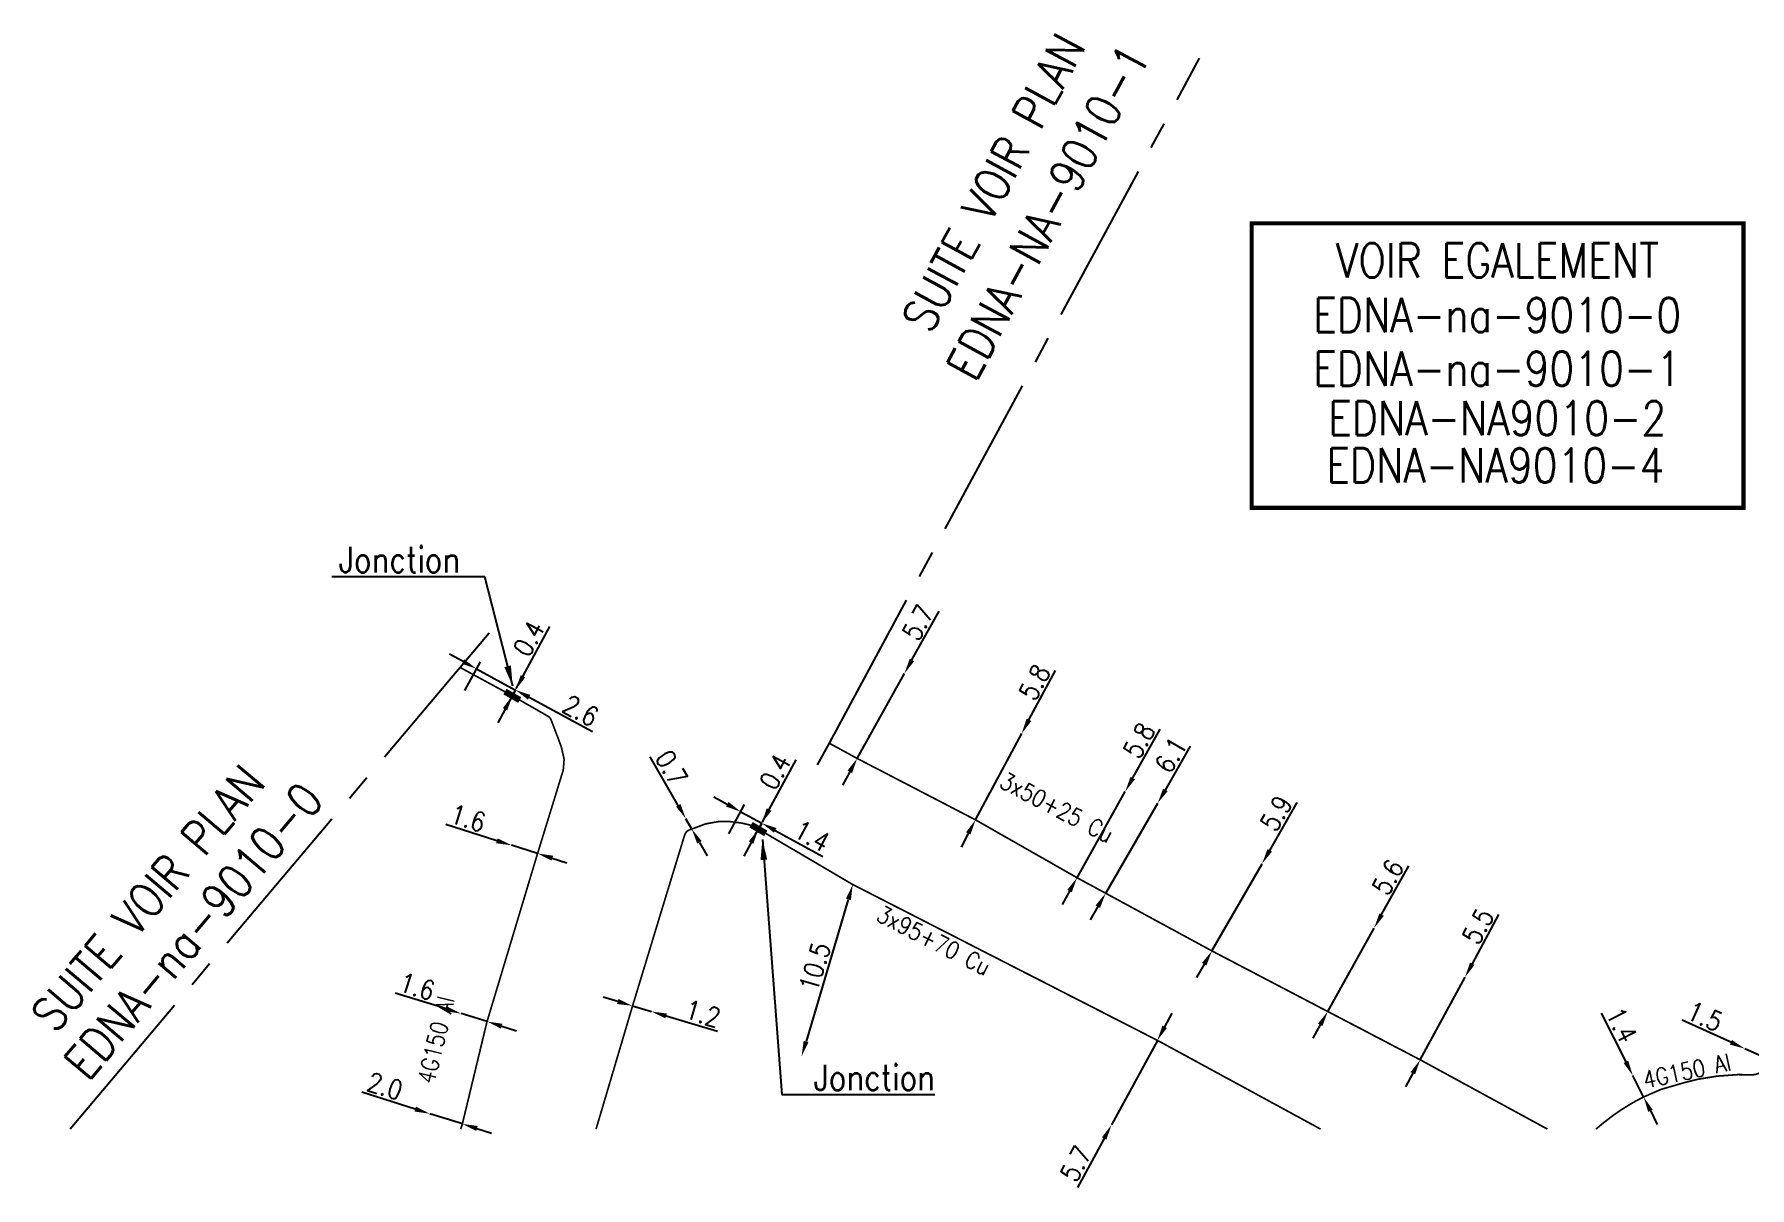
# Model space of a CAD drawing. Header units: millimetres. Extents: x 185001 to 186000, y 126997 to 128000.
# Drawn here: x 185230.2 to 185330.8, y 126996.6 to 127064.2 of the extents above; entities that cross this region are included whole.
import ezdxf
from ezdxf.enums import TextEntityAlignment as Align

# ---------------------------------------------------------------- set-up
doc = ezdxf.new("R2010")
doc.units = ezdxf.units.MM
doc.header["$PDMODE"] = 34
for name, pattern in [('B_ST_Al', [2000, 1000, 1000]), ('B_ST_Cu', [2000, 1000, 1000]), ('CENTER2', [28.575, 19.05, -3.175, 3.175, -3.175])]:
    doc.linetypes.add(name, pattern=pattern)
doc.layers.get('0').update_dxf_attribs({"linetype": 'CONTINUOUS'})
doc.layers.get('Defpoints').update_dxf_attribs({"linetype": 'CONTINUOUS'})
for name, color, linetype in [('B_110', 1, 'CONTINUOUS'), ('B_300', 7, 'CONTINUOUS'), ('B_930', 7, 'CONTINUOUS')]:
    doc.layers.add(name, color=color, linetype=linetype)
doc.styles.get("Standard").update_dxf_attribs({"font": 'romans.shx', "width": 0.85})
doc.dimstyles.get("Standard").update_dxf_attribs({"dimtxt": 1.5, "dimasz": 1.2, "dimexe": 0.625, "dimexo": 0.625, "dimgap": 0.25, "dimtad": 1, "dimdec": 1, "dimzin": 0, "dimdsep": 46, "dimtxsty": 'Standard', "dimcen": -0.5, "dimadec": 0, "dimazin": 0, "dimtfac": 1, "dimtdec": 1, "dimtmove": 0, "dimatfit": 3, "dimfxl": 0, "dimtolj": 1, "dimtzin": 0, "dimarcsym": 0})

# ---------------------------------------------------------------- blocks, each defined once
blk = doc.blocks.new('*D585')
at = {"layer": 'B_110', "color": 0, "linetype": 'Continuous', "lineweight": -2, "transparency": 16777216}
for p, q in [((185323.56, 127003.94), (185322.13, 127006.79)), ((185324.59, 127001.88), (185323.96, 127003.13)), ((185324.99, 127001.08), (185325.39, 127000.27))]:
    blk.add_line(p, q, dxfattribs=at)
at = {"layer": 'B_110', "color": 0, "linetype": 'Continuous', "transparency": 16777216}
for points in [[(185323.69, 127004), (185323.42, 127003.87), (185323.96, 127003.13)], [(185325.12, 127001.14), (185324.86, 127001.01), (185324.59, 127001.88)]]:
    blk.add_solid(points, dxfattribs=at)
at = {"layer": 'Defpoints', "color": 0, "linetype": 'Continuous', "transparency": 16777216}
for p in [(185323.96, 127003.13), (185323.96, 127003.13), (185324.59, 127001.88)]:
    blk.add_point(p, dxfattribs=at)
at = {"layer": 'B_110', "color": 0, "linetype": 'Continuous', "transparency": 16777216, "insert": (185323.31, 127006.1), "char_height": 1.125, "attachment_point": 5, "rotation": 296.6221}
blk.add_mtext('\\A1;1.4', dxfattribs=at)
blk = doc.blocks.new('*D586')
at = {"layer": 'B_110', "color": 0, "linetype": 'Continuous', "lineweight": -2, "transparency": 16777216}
for p, q in [((185329.71, 127005.09), (185326.85, 127006.38)), ((185331.9, 127004.1), (185330.53, 127004.71)), ((185332.72, 127003.72), (185333.54, 127003.35))]:
    blk.add_line(p, q, dxfattribs=at)
at = {"layer": 'B_110', "color": 0, "linetype": 'Continuous', "transparency": 16777216}
for points in [[(185329.77, 127005.22), (185329.65, 127004.95), (185330.53, 127004.71)], [(185332.78, 127003.86), (185332.65, 127003.59), (185331.9, 127004.1)]]:
    blk.add_solid(points, dxfattribs=at)
at = {"layer": 'Defpoints', "color": 0, "linetype": 'Continuous', "transparency": 16777216}
for p in [(185330.53, 127004.71), (185330.53, 127004.71), (185331.9, 127004.1)]:
    blk.add_point(p, dxfattribs=at)
at = {"layer": 'B_110', "color": 0, "linetype": 'Continuous', "transparency": 16777216, "insert": (185328.18, 127006.6), "char_height": 1.125, "attachment_point": 5, "rotation": 335.6266}
blk.add_mtext('\\A1;1.5', dxfattribs=at)
blk = doc.blocks.new('*D604')
at = {"layer": 'B_110', "color": 0, "linetype": 'Continuous', "lineweight": -2, "transparency": 16777216}
for p, q in [((185264.45, 127007.47), (185263.58, 127007.73)), ((185265.31, 127007.22), (185266.41, 127006.89)), ((185267.27, 127006.63), (185270.29, 127005.73))]:
    blk.add_line(p, q, dxfattribs=at)
at = {"layer": 'B_110', "color": 0, "linetype": 'Continuous', "transparency": 16777216}
for points in [[(185264.49, 127007.62), (185264.4, 127007.33), (185265.31, 127007.22)], [(185267.32, 127006.77), (185267.23, 127006.49), (185266.41, 127006.89)]]:
    blk.add_solid(points, dxfattribs=at)
at = {"layer": 'Defpoints', "color": 0, "linetype": 'Continuous', "transparency": 16777216}
for p in [(185265.31, 127007.22), (185266.41, 127006.89), (185266.41, 127006.89)]:
    blk.add_point(p, dxfattribs=at)
at = {"layer": 'B_110', "color": 0, "linetype": 'Continuous', "transparency": 16777216, "insert": (185269.43, 127006.77), "char_height": 1.125, "attachment_point": 5, "rotation": 343.415}
blk.add_mtext('\\A1;1.2', dxfattribs=at)
blk = doc.blocks.new('*D605')
at = {"layer": 'B_110', "color": 0, "linetype": 'Continuous', "lineweight": -2, "transparency": 16777216}
for p, q in [((185252.56, 127001.17), (185249.43, 127002.16)), ((185255.33, 127000.3), (185253.42, 127000.9)), ((185256.18, 127000.03), (185257.04, 126999.76))]:
    blk.add_line(p, q, dxfattribs=at)
at = {"layer": 'B_110', "color": 0, "linetype": 'Continuous', "transparency": 16777216}
for points in [[(185252.61, 127001.32), (185252.52, 127001.03), (185253.42, 127000.9)], [(185256.23, 127000.18), (185256.14, 126999.89), (185255.33, 127000.3)]]:
    blk.add_solid(points, dxfattribs=at)
at = {"layer": 'Defpoints', "color": 0, "linetype": 'Continuous', "transparency": 16777216}
for p in [(185253.42, 127000.9), (185253.42, 127000.9), (185255.33, 127000.3)]:
    blk.add_point(p, dxfattribs=at)
at = {"layer": 'B_110', "color": 0, "linetype": 'Continuous', "transparency": 16777216, "insert": (185250.79, 127002.52), "char_height": 1.125, "attachment_point": 5, "rotation": 342.5361}
blk.add_mtext('\\A1;2.0', dxfattribs=at)
blk = doc.blocks.new('*D606')
at = {"layer": 'B_110', "color": 0, "linetype": 'Continuous', "lineweight": -2, "transparency": 16777216}
for p, q in [((185254.39, 127007.04), (185251.39, 127007.97)), ((185256.78, 127006.3), (185255.25, 127006.77)), ((185257.64, 127006.03), (185258.5, 127005.76))]:
    blk.add_line(p, q, dxfattribs=at)
at = {"layer": 'B_110', "color": 0, "linetype": 'Continuous', "transparency": 16777216}
for points in [[(185254.43, 127007.18), (185254.35, 127006.9), (185255.25, 127006.77)], [(185257.68, 127006.17), (185257.59, 127005.89), (185256.78, 127006.3)]]:
    blk.add_solid(points, dxfattribs=at)
at = {"layer": 'Defpoints', "color": 0, "linetype": 'Continuous', "transparency": 16777216}
for p in [(185255.25, 127006.77), (185255.25, 127006.77), (185256.78, 127006.3)]:
    blk.add_point(p, dxfattribs=at)
at = {"layer": 'B_110', "color": 0, "linetype": 'Continuous', "transparency": 16777216, "insert": (185252.68, 127008.35), "char_height": 1.125, "attachment_point": 5, "rotation": 342.7664}
blk.add_mtext('\\A1;1.6', dxfattribs=at)
blk = doc.blocks.new('*D607')
at = {"layer": 'B_110', "color": 0, "linetype": 'Continuous', "lineweight": -2, "transparency": 16777216}
for p, q in [((185257.36, 127016.9), (185254.36, 127017.84)), ((185259.74, 127016.15), (185258.22, 127016.63)), ((185260.6, 127015.88), (185261.46, 127015.61))]:
    blk.add_line(p, q, dxfattribs=at)
at = {"layer": 'B_110', "color": 0, "linetype": 'Continuous', "transparency": 16777216}
for points in [[(185257.4, 127017.04), (185257.31, 127016.75), (185258.22, 127016.63)], [(185260.65, 127016.02), (185260.56, 127015.73), (185259.74, 127016.15)]]:
    blk.add_solid(points, dxfattribs=at)
at = {"layer": 'Defpoints', "color": 0, "linetype": 'Continuous', "transparency": 16777216}
for p in [(185258.22, 127016.63), (185258.22, 127016.63), (185259.74, 127016.15)]:
    blk.add_point(p, dxfattribs=at)
at = {"layer": 'B_110', "color": 0, "linetype": 'Continuous', "transparency": 16777216, "insert": (185255.66, 127018.22), "char_height": 1.125, "attachment_point": 5, "rotation": 342.528}
blk.add_mtext('\\A1;1.6', dxfattribs=at)
blk = doc.blocks.new('*D608')
at = {"layer": 'B_110', "color": 0, "linetype": 'Continuous', "lineweight": -2, "transparency": 16777216}
for p, q in [((185255.37, 127027.4), (185254.58, 127027.83)), ((185255.48, 127025.71), (185256.39, 127027.39)), ((185256.16, 127026.97), (185258.45, 127025.73)), ((185258.48, 127025.8), (185258.67, 127026.15)), ((185259.24, 127025.31), (185262.96, 127023.29))]:
    blk.add_line(p, q, dxfattribs=at)
at = {"layer": 'B_110', "color": 0, "linetype": 'Continuous', "transparency": 16777216}
for points in [[(185255.44, 127027.53), (185255.3, 127027.27), (185256.16, 127026.97)], [(185259.31, 127025.44), (185259.17, 127025.17), (185258.45, 127025.73)]]:
    blk.add_solid(points, dxfattribs=at)
at = {"layer": 'Defpoints', "color": 0, "linetype": 'Continuous', "transparency": 16777216}
for p in [(185256.16, 127026.97), (185255.26, 127025.3), (185258.26, 127025.39)]:
    blk.add_point(p, dxfattribs=at)
at = {"layer": 'B_110', "color": 0, "linetype": 'Continuous', "transparency": 16777216, "insert": (185262.27, 127024.52), "char_height": 1.125, "attachment_point": 5, "rotation": 331.5532}
blk.add_mtext('\\A1;2.6', dxfattribs=at)
blk = doc.blocks.new('*D609')
at = {"layer": 'B_110', "color": 0, "linetype": 'Continuous', "lineweight": -2, "transparency": 16777216}
for p, q in [((185258.88, 127026.53), (185260.46, 127029.46)), ((185258.26, 127025.39), (185258.45, 127025.74)), ((185257.83, 127024.6), (185257.4, 127023.81))]:
    blk.add_line(p, q, dxfattribs=at)
at = {"layer": 'B_110', "color": 0, "linetype": 'Continuous', "transparency": 16777216}
for points in [[(185258.75, 127026.6), (185259.01, 127026.46), (185258.45, 127025.74)], [(185257.7, 127024.67), (185257.96, 127024.53), (185258.26, 127025.39)]]:
    blk.add_solid(points, dxfattribs=at)
at = {"layer": 'Defpoints', "color": 0, "linetype": 'Continuous', "transparency": 16777216}
for p in [(185258.26, 127025.39), (185258.45, 127025.74), (185258.45, 127025.74)]:
    blk.add_point(p, dxfattribs=at)
at = {"layer": 'B_110', "color": 0, "linetype": 'Continuous', "transparency": 16777216, "insert": (185259.23, 127028.75), "char_height": 1.125, "attachment_point": 5, "rotation": 61.5532}
blk.add_mtext('\\A1;0.4', dxfattribs=at)
blk = doc.blocks.new('*D610')
at = {"layer": 'B_110', "color": 0, "linetype": 'Continuous', "lineweight": -2, "transparency": 16777216}
for p, q in [((185267.99, 127018.97), (185266.35, 127021.81)), ((185268.78, 127017.58), (185268.43, 127018.19)), ((185269.23, 127016.8), (185269.68, 127016.02))]:
    blk.add_line(p, q, dxfattribs=at)
at = {"layer": 'B_110', "color": 0, "linetype": 'Continuous', "transparency": 16777216}
for points in [[(185268.12, 127019.05), (185267.86, 127018.9), (185268.43, 127018.19)], [(185269.36, 127016.88), (185269.1, 127016.73), (185268.78, 127017.58)]]:
    blk.add_solid(points, dxfattribs=at)
at = {"layer": 'Defpoints', "color": 0, "linetype": 'Continuous', "transparency": 16777216}
for p in [(185268.43, 127018.19), (185268.43, 127018.19), (185268.78, 127017.58)]:
    blk.add_point(p, dxfattribs=at)
at = {"layer": 'B_110', "color": 0, "linetype": 'Continuous', "transparency": 16777216, "insert": (185267.59, 127021.16), "char_height": 1.125, "attachment_point": 5, "rotation": 299.9013}
blk.add_mtext('\\A1;0.7', dxfattribs=at)
blk = doc.blocks.new('*D611')
at = {"layer": 'B_110', "color": 0, "linetype": 'Continuous', "lineweight": -2, "transparency": 16777216}
for p, q in [((185270.86, 127019.03), (185270.07, 127019.46)), ((185270.95, 127017.3), (185271.88, 127019.02)), ((185271.65, 127018.6), (185272.88, 127017.93)), ((185272.92, 127017.99), (185273.11, 127018.35)), ((185273.67, 127017.5), (185276.47, 127015.98))]:
    blk.add_line(p, q, dxfattribs=at)
at = {"layer": 'B_110', "color": 0, "linetype": 'Continuous', "transparency": 16777216}
for points in [[(185270.94, 127019.17), (185270.79, 127018.9), (185271.65, 127018.6)], [(185273.75, 127017.64), (185273.6, 127017.37), (185272.88, 127017.93)]]:
    blk.add_solid(points, dxfattribs=at)
at = {"layer": 'Defpoints', "color": 0, "linetype": 'Continuous', "transparency": 16777216}
for p in [(185271.65, 127018.6), (185272.69, 127017.58), (185270.72, 127016.89)]:
    blk.add_point(p, dxfattribs=at)
at = {"layer": 'B_110', "color": 0, "linetype": 'Continuous', "transparency": 16777216, "insert": (185275.83, 127017.18), "char_height": 1.125, "attachment_point": 5, "rotation": 331.426}
blk.add_mtext('\\A1;1.4', dxfattribs=at)
blk = doc.blocks.new('*D644')
at = {"layer": 'B_110', "color": 0, "linetype": 'Continuous', "lineweight": -2, "transparency": 16777216}
blk.add_line((185277.96, 127013.46), (185275.48, 127005.13), dxfattribs=at)
at = {"layer": 'B_110', "color": 0, "linetype": 'Continuous', "transparency": 16777216}
for points in [[(185277.82, 127013.51), (185278.11, 127013.42), (185278.22, 127014.33)], [(185275.34, 127005.17), (185275.62, 127005.08), (185275.22, 127004.26)]]:
    blk.add_solid(points, dxfattribs=at)
at = {"layer": 'Defpoints', "color": 0, "linetype": 'Continuous', "transparency": 16777216}
for p in [(185278.22, 127014.33), (185275.22, 127004.26), (185275.22, 127004.26)]:
    blk.add_point(p, dxfattribs=at)
at = {"layer": 'B_110', "color": 0, "linetype": 'Continuous', "transparency": 16777216, "insert": (185276, 127009.51), "char_height": 1.125, "attachment_point": 5, "rotation": 73.415}
blk.add_mtext('\\A1;10.5', dxfattribs=at)
blk = doc.blocks.new('*D645')
at = {"layer": 'B_110', "color": 0, "linetype": 'Continuous', "lineweight": -2, "transparency": 16777216}
for p, q in [((185296.51, 127005.99), (185296.94, 127006.79)), ((185296.08, 127005.2), (185293.39, 127000.24)), ((185292.96, 126999.45), (185291.4, 126996.57))]:
    blk.add_line(p, q, dxfattribs=at)
at = {"layer": 'B_110', "color": 0, "linetype": 'Continuous', "transparency": 16777216}
for points in [[(185296.38, 127006.07), (185296.64, 127005.92), (185296.08, 127005.2)], [(185292.83, 126999.52), (185293.09, 126999.38), (185293.39, 127000.24)]]:
    blk.add_solid(points, dxfattribs=at)
at = {"layer": 'Defpoints', "color": 0, "linetype": 'Continuous', "transparency": 16777216}
for p in [(185296.08, 127005.2), (185293.39, 127000.24), (185293.39, 127000.24)]:
    blk.add_point(p, dxfattribs=at)
at = {"layer": 'B_110', "color": 0, "linetype": 'Continuous', "transparency": 16777216, "insert": (185291.3, 126997.97), "char_height": 1.125, "attachment_point": 5, "rotation": 61.5128}
blk.add_mtext('\\A1;5.7', dxfattribs=at)
blk = doc.blocks.new('*D646')
at = {"layer": 'B_110', "color": 0, "linetype": 'Continuous', "lineweight": -2, "transparency": 16777216}
for p, q in [((185273.31, 127018.72), (185274.9, 127021.64)), ((185272.69, 127017.58), (185272.88, 127017.93)), ((185272.26, 127016.79), (185271.83, 127016))]:
    blk.add_line(p, q, dxfattribs=at)
at = {"layer": 'B_110', "color": 0, "linetype": 'Continuous', "transparency": 16777216}
for points in [[(185273.18, 127018.8), (185273.45, 127018.65), (185272.88, 127017.93)], [(185272.13, 127016.86), (185272.39, 127016.72), (185272.69, 127017.58)]]:
    blk.add_solid(points, dxfattribs=at)
at = {"layer": 'Defpoints', "color": 0, "linetype": 'Continuous', "transparency": 16777216}
for p in [(185272.69, 127017.58), (185272.88, 127017.93), (185272.88, 127017.93)]:
    blk.add_point(p, dxfattribs=at)
at = {"layer": 'B_110', "color": 0, "linetype": 'Continuous', "transparency": 16777216, "insert": (185273.67, 127020.94), "char_height": 1.125, "attachment_point": 5, "rotation": 61.426}
blk.add_mtext('\\A1;0.4', dxfattribs=at)
blk = doc.blocks.new('B_300_04')
at = {"color": 0, "linetype": 'Continuous'}
blk.add_line((0, 0.375), (0, -0.375), dxfattribs=at)
blk.add_solid([(-0.5, 0.1875), (-0.5, -0.1875), (0.5, 0.1875), (0.5, -0.1875)], dxfattribs=at)
at = {"color": 0, "linetype": 'Continuous', "width": 0.75, "flags": 3}
for tag, p in [('DEF_LEG', (0, -4.25)), ('DEF_COUP', (0, -6.75)), ('DEF_TYPE', (0, -9.25))]:
    blk.add_attdef(tag, text='', height=1.2, dxfattribs=at).set_placement(p, align=Align.MIDDLE)
blk = doc.blocks.new('*D647')
at = {"layer": 'B_110', "color": 0, "linetype": 'Continuous', "lineweight": -2, "transparency": 16777216}
for p, q in [((185314.55, 127009.69), (185316.11, 127012.57)), ((185311.49, 127004.06), (185314.12, 127008.9)), ((185311.06, 127003.27), (185310.63, 127002.48))]:
    blk.add_line(p, q, dxfattribs=at)
at = {"layer": 'B_110', "color": 0, "linetype": 'Continuous', "transparency": 16777216}
for points in [[(185314.41, 127009.76), (185314.68, 127009.62), (185314.12, 127008.9)], [(185310.93, 127003.34), (185311.19, 127003.2), (185311.49, 127004.06)]]:
    blk.add_solid(points, dxfattribs=at)
at = {"layer": 'Defpoints', "color": 0, "linetype": 'Continuous', "transparency": 16777216}
for p in [(185314.12, 127008.9), (185314.12, 127008.9), (185311.49, 127004.06)]:
    blk.add_point(p, dxfattribs=at)
at = {"layer": 'B_110', "color": 0, "linetype": 'Continuous', "transparency": 16777216, "insert": (185314.88, 127011.88), "char_height": 1.125, "attachment_point": 5, "rotation": 61.4811}
blk.add_mtext('\\A1;5.5', dxfattribs=at)
blk = doc.blocks.new('*D648')
at = {"layer": 'B_110', "color": 0, "linetype": 'Continuous', "lineweight": -2, "transparency": 16777216}
for p, q in [((185309.23, 127012.57), (185310.83, 127015.43)), ((185306.07, 127006.89), (185308.79, 127011.78)), ((185305.63, 127006.11), (185305.19, 127005.32))]:
    blk.add_line(p, q, dxfattribs=at)
at = {"layer": 'B_110', "color": 0, "linetype": 'Continuous', "transparency": 16777216}
for points in [[(185309.1, 127012.64), (185309.36, 127012.5), (185308.79, 127011.78)], [(185305.5, 127006.18), (185305.76, 127006.03), (185306.07, 127006.89)]]:
    blk.add_solid(points, dxfattribs=at)
at = {"layer": 'Defpoints', "color": 0, "linetype": 'Continuous', "transparency": 16777216}
for p in [(185308.79, 127011.78), (185308.79, 127011.78), (185306.07, 127006.89)]:
    blk.add_point(p, dxfattribs=at)
at = {"layer": 'B_110', "color": 0, "linetype": 'Continuous', "transparency": 16777216, "insert": (185309.6, 127014.76), "char_height": 1.125, "attachment_point": 5, "rotation": 60.8398}
blk.add_mtext('\\A1;5.6', dxfattribs=at)
blk = doc.blocks.new('*D649')
at = {"layer": 'B_110', "color": 0, "linetype": 'Continuous', "lineweight": -2, "transparency": 16777216}
for p, q in [((185302.67, 127016.33), (185304.28, 127019.13)), ((185299.28, 127010.44), (185302.22, 127015.55)), ((185298.83, 127009.66), (185298.38, 127008.88))]:
    blk.add_line(p, q, dxfattribs=at)
at = {"layer": 'B_110', "color": 0, "linetype": 'Continuous', "transparency": 16777216}
for points in [[(185302.54, 127016.41), (185302.8, 127016.26), (185302.22, 127015.55)], [(185298.7, 127009.74), (185298.96, 127009.59), (185299.28, 127010.44)]]:
    blk.add_solid(points, dxfattribs=at)
at = {"layer": 'Defpoints', "color": 0, "linetype": 'Continuous', "transparency": 16777216}
for p in [(185302.22, 127015.55), (185302.22, 127015.55), (185299.28, 127010.44)]:
    blk.add_point(p, dxfattribs=at)
at = {"layer": 'B_110', "color": 0, "linetype": 'Continuous', "transparency": 16777216, "insert": (185303.05, 127018.5), "char_height": 1.125, "attachment_point": 5, "rotation": 60.0487}
blk.add_mtext('\\A1;5.9', dxfattribs=at)
blk = doc.blocks.new('*D650')
at = {"layer": 'B_110', "color": 0, "linetype": 'Continuous', "lineweight": -2, "transparency": 16777216}
for p, q in [((185296.55, 127019.87), (185298.03, 127022.44)), ((185293.05, 127013.82), (185296.1, 127019.1)), ((185292.59, 127013.04), (185292.14, 127012.26))]:
    blk.add_line(p, q, dxfattribs=at)
at = {"layer": 'B_110', "color": 0, "linetype": 'Continuous', "transparency": 16777216}
for points in [[(185296.42, 127019.95), (185296.68, 127019.8), (185296.1, 127019.1)], [(185292.46, 127013.11), (185292.72, 127012.96), (185293.05, 127013.82)]]:
    blk.add_solid(points, dxfattribs=at)
at = {"layer": 'Defpoints', "color": 0, "linetype": 'Continuous', "transparency": 16777216}
for p in [(185296.1, 127019.1), (185296.1, 127019.1), (185293.05, 127013.82)]:
    blk.add_point(p, dxfattribs=at)
at = {"layer": 'B_110', "color": 0, "linetype": 'Continuous', "transparency": 16777216, "insert": (185296.87, 127021.92), "char_height": 1.125, "attachment_point": 5, "rotation": 59.9426}
blk.add_mtext('\\A1;6.1', dxfattribs=at)
blk = doc.blocks.new('*D651')
at = {"layer": 'B_110', "color": 0, "linetype": 'Continuous', "lineweight": -2, "transparency": 16777216}
for p, q in [((185294.64, 127020.58), (185296.24, 127023.44)), ((185291.37, 127014.73), (185294.2, 127019.79)), ((185290.93, 127013.95), (185290.49, 127013.16))]:
    blk.add_line(p, q, dxfattribs=at)
at = {"layer": 'B_110', "color": 0, "linetype": 'Continuous', "transparency": 16777216}
for points in [[(185294.51, 127020.65), (185294.77, 127020.5), (185294.2, 127019.79)], [(185290.8, 127014.02), (185291.06, 127013.87), (185291.37, 127014.73)]]:
    blk.add_solid(points, dxfattribs=at)
at = {"layer": 'Defpoints', "color": 0, "linetype": 'Continuous', "transparency": 16777216}
for p in [(185294.2, 127019.79), (185294.2, 127019.79), (185291.37, 127014.73)]:
    blk.add_point(p, dxfattribs=at)
at = {"layer": 'B_110', "color": 0, "linetype": 'Continuous', "transparency": 16777216, "insert": (185295.01, 127022.77), "char_height": 1.125, "attachment_point": 5, "rotation": 60.7544}
blk.add_mtext('\\A1;5.8', dxfattribs=at)
blk = doc.blocks.new('*D652')
at = {"layer": 'B_110', "color": 0, "linetype": 'Continuous', "lineweight": -2, "transparency": 16777216}
for p, q in [((185288.55, 127023.98), (185290.1, 127026.88)), ((185285.42, 127018.12), (185288.13, 127023.19)), ((185284.99, 127017.33), (185284.57, 127016.53))]:
    blk.add_line(p, q, dxfattribs=at)
at = {"layer": 'B_110', "color": 0, "linetype": 'Continuous', "transparency": 16777216}
for points in [[(185288.42, 127024.06), (185288.69, 127023.91), (185288.13, 127023.19)], [(185284.86, 127017.4), (185285.12, 127017.26), (185285.42, 127018.12)]]:
    blk.add_solid(points, dxfattribs=at)
at = {"layer": 'Defpoints', "color": 0, "linetype": 'Continuous', "transparency": 16777216}
for p in [(185288.13, 127023.19), (185288.13, 127023.19), (185285.42, 127018.12)]:
    blk.add_point(p, dxfattribs=at)
at = {"layer": 'B_110', "color": 0, "linetype": 'Continuous', "transparency": 16777216, "insert": (185288.88, 127026.18), "char_height": 1.125, "attachment_point": 5, "rotation": 61.8471}
blk.add_mtext('\\A1;5.8', dxfattribs=at)
blk = doc.blocks.new('*D653')
at = {"layer": 'B_110', "color": 0, "linetype": 'Continuous', "lineweight": -2, "transparency": 16777216}
for p, q in [((185281.69, 127027.49), (185283.28, 127030.36)), ((185278.48, 127021.72), (185281.25, 127026.7)), ((185278.05, 127020.94), (185277.61, 127020.15))]:
    blk.add_line(p, q, dxfattribs=at)
at = {"layer": 'B_110', "color": 0, "linetype": 'Continuous', "transparency": 16777216}
for points in [[(185281.56, 127027.56), (185281.82, 127027.42), (185281.25, 127026.7)], [(185277.91, 127021.01), (185278.18, 127020.86), (185278.48, 127021.72)]]:
    blk.add_solid(points, dxfattribs=at)
at = {"layer": 'Defpoints', "color": 0, "linetype": 'Continuous', "transparency": 16777216}
for p in [(185281.25, 127026.7), (185281.25, 127026.7), (185278.48, 127021.72)]:
    blk.add_point(p, dxfattribs=at)
at = {"layer": 'B_110', "color": 0, "linetype": 'Continuous', "transparency": 16777216, "insert": (185282.05, 127029.68), "char_height": 1.125, "attachment_point": 5, "rotation": 60.9236}
blk.add_mtext('\\A1;5.7', dxfattribs=at)

msp = doc.modelspace()

# ---------------------------------------------------------------- linework, layer by layer
at = {"layer": 'B_110', "linetype": 'B_ST_Al', "const_width": 0.1, "flags": 128}
for points in [[(185321.8, 127000), (185322.22, 127000.35), (185322.76, 127000.77), (185323.24, 127001.1), (185323.68, 127001.38), (185324.11, 127001.63), (185324.59, 127001.88), (185325.63, 127002.33), (185327.01, 127002.73), (185327.73, 127002.91), (185328.88, 127003.1), (185330.11, 127003.19), (185330.98, 127003.18), (185331.14, 127003.2), (185331.31, 127003.25), (185331.46, 127003.34), (185331.55, 127003.43), (185331.65, 127003.55), (185331.9, 127004.1), (185336.19, 127013.23), (185339.92, 127021.56), (185343.24, 127028.95), (185345.58, 127034.52), (185347.49, 127039.09), (185347.98, 127040.15, 0.417992), (185347.73, 127040.82), (185347.69, 127040.84)], [(185255.23, 127000), (185255.33, 127000.3), (185256.77, 127006.28, -0.013735), (185256.78, 127006.31), (185259.74, 127016.15), (185261.23, 127020.99, 0.050411), (185261.25, 127021.09), (185261.29, 127021.59, 0.081525), (185261.28, 127021.75), (185261.13, 127022.4, 0.032618), (185261.11, 127022.46), (185260.55, 127023.94, 0.17418), (185260.34, 127024.2), (185258.26, 127025.39), (185258.26, 127025.39)], [(185263.17, 127000), (185265.31, 127007.22), (185267.24, 127013.56), (185268.32, 127017.09), (185268.36, 127017.22, -0.234152), (185268.66, 127017.54), (185268.78, 127017.58), (185269.61, 127017.89), (185270.35, 127018.02), (185270.93, 127018.03), (185271.67, 127017.94), (185272.19, 127017.82, -0.056197), (185272.29, 127017.78), (185272.69, 127017.58), (185272.69, 127017.58)]]:
    msp.add_lwpolyline(points, format="xyb", dxfattribs=at)
at = {"layer": 'B_110', "linetype": 'B_ST_Cu', "const_width": 0.1, "flags": 128}
for points in [[(185258.26, 127025.39), (185255.2, 127027.05)], [(185318.95, 127000), (185311.49, 127004.06), (185306.07, 127006.89), (185299.28, 127010.44), (185293.05, 127013.82), (185291.37, 127014.73), (185285.42, 127018.12), (185278.48, 127021.72), (185276.85, 127022.61)], [(185272.69, 127017.58), (185278.22, 127014.33), (185296.08, 127005.2), (185305.65, 127000)]]:
    msp.add_lwpolyline(points, dxfattribs=at)
at = {"layer": 'B_930', "linetype": 'CENTER2', "ltscale": 0.5}
msp.add_lwpolyline([(185276.16, 127021.34), (185276.85, 127022.61), (185298.56, 127062.76)], dxfattribs=at)
at = {"layer": 'B_930', "const_width": 0.25}
msp.add_lwpolyline([(185301.61, 127053.08), (185330.45, 127053.08), (185330.45, 127036.41), (185301.61, 127036.41)], close=True, dxfattribs=at)
at = {"layer": 'B_930', "linetype": 'CENTER2', "ltscale": 0.5, "flags": 128}
msp.add_lwpolyline([(185256.91, 127029.07), (185255.2, 127027.05), (185232.33, 127000)], dxfattribs=at)

# ---------------------------------------------------------------- block references
at = {"layer": 'B_300'}
for p, rotation in [((185258.26, 127025.39), 330.1495922244721), ((185272.69, 127017.58), 329.4929765871592)]:
    msp.add_blockref('B_300_04', p, dxfattribs=dict(at, rotation=rotation))

# ---------------------------------------------------------------- texts
at = {"layer": 'B_110', "linetype": 'B_ST_Cu', "width": 0.85}
for s, rotation, p in [('3x50+25 Cu', 332.5549, (185286.74, 127020.07)), ('3x95+70 Cu', 332.9478, (185279.52, 127012.25))]:
    msp.add_text(s, height=1, rotation=rotation, dxfattribs=at).set_placement(p)
at = {"layer": 'B_110', "linetype": 'B_ST_Al', "width": 0.85}
for rotation, p in [(76.3889, (185253.66, 127002.58)), (12.1708, (185324.69, 127002.37))]:
    msp.add_text('4G150 Al', height=1, rotation=rotation, dxfattribs=at).set_placement(p)
at = {"layer": 'B_300', "linetype": 'Continuous', "char_height": 1.5, "attachment_point": 6}
for insert in [(185255.2, 127033.37), (185283.04, 127003.02)]:
    msp.add_mtext('Jonction', dxfattribs=dict(at, insert=insert))
at = {"layer": 'B_930', "width": 0.85}
for s, rotation, p in [('SUITE VOIR PLAN', 61.6048, (185287.36, 127055)), ('EDNA-NA-9010-1', 61.6048, (185290.56, 127053.27)), ('SUITE VOIR PLAN', 49.788, (185237.66, 127012.89)), ('EDNA-na-9010-0', 49.788, (185240.33, 127010.98))]:
    msp.add_text(s, height=2, rotation=rotation, dxfattribs=at).set_placement(p, align=Align.CENTER)
for s, p in [('VOIR EGALEMENT', (185316.03, 127049.91)), ('EDNA-na-9010-0', (185316.01, 127046.71)), ('EDNA-na-9010-1', (185316.01, 127043.56)), ('EDNA-NA9010-2', (185316.01, 127040.66)), ('EDNA-NA9010-4', (185315.9, 127037.9))]:
    msp.add_text(s, height=2, dxfattribs=at).set_placement(p, align=Align.CENTER)

# ---------------------------------------------------------------- dimensions: what is measured, and where the dimension line sits
at = {"layer": 'B_110', "linetype": 'Continuous'}
for base, p1, p2, angle, override, picture, middle in [((185281.25, 127026.7), (185278.48, 127021.72), (185281.25, 127026.7), 240.9236, {"dimscale": 0.75, "dimlfac": 1, "dimlunit": 2, "dimatfit": 0}, '*D653', (185282.71, 127029.32)), ((185258.45, 127025.74), (185258.26, 127025.39), (185258.45, 127025.74), 241.5532, {"dimscale": 0.75, "dimlfac": 1, "dimlunit": 2, "dimatfit": 0}, '*D609', (185259.89, 127028.39)), ((185256.16, 127026.97), (185258.26, 127025.39), (185255.26, 127025.3), 331.5532, {"dimscale": 0.75, "dimatfit": 0}, '*D608', (185261.91, 127023.86)), ((185288.13, 127023.19), (185285.42, 127018.12), (185288.13, 127023.19), 241.8471, {"dimscale": 0.75, "dimlfac": 1, "dimlunit": 2, "dimatfit": 0}, '*D652', (185289.54, 127025.83)), ((185294.2, 127019.79), (185291.37, 127014.73), (185294.2, 127019.79), 240.7544, {"dimscale": 0.75, "dimlfac": 1, "dimlunit": 2, "dimatfit": 0}, '*D651', (185295.66, 127022.4)), ((185296.1, 127019.1), (185293.05, 127013.82), (185296.1, 127019.1), 239.9426, {"dimscale": 0.75, "dimlfac": 1, "dimlunit": 2, "dimatfit": 0}, '*D650', (185297.52, 127021.54)), ((185268.43, 127018.19), (185268.78, 127017.58), (185268.43, 127018.19), 299.9013, {"dimscale": 0.75, "dimlfac": 1, "dimlunit": 2, "dimatfit": 0}, '*D610', (185266.94, 127020.78)), ((185272.88, 127017.93), (185272.69, 127017.58), (185272.88, 127017.93), 241.426, {"dimscale": 0.75, "dimatfit": 0}, '*D646', (185274.32, 127020.58)), ((185258.22, 127016.63), (185259.74, 127016.15), (185258.22, 127016.63), 342.528, {"dimscale": 0.75, "dimlfac": 1, "dimlunit": 2, "dimatfit": 0}, '*D607', (185255.43, 127017.5)), ((185271.65, 127018.6), (185272.69, 127017.58), (185270.72, 127016.89), 331.426, {"dimscale": 0.75, "dimatfit": 0}, '*D611', (185275.47, 127016.53)), ((185302.22, 127015.55), (185299.28, 127010.44), (185302.22, 127015.55), 240.0487, {"dimscale": 0.75, "dimlfac": 1, "dimlunit": 2, "dimatfit": 0}, '*D649', (185303.7, 127018.12)), ((185308.79, 127011.78), (185306.07, 127006.89), (185308.79, 127011.78), 240.8398, {"dimscale": 0.75, "dimatfit": 0}, '*D648', (185310.25, 127014.39)), ((185275.22, 127004.26), (185278.22, 127014.33), (185275.22, 127004.26), 73.415, {"dimscale": 0.75, "dimatfit": 0}, '*D644', (185276.72, 127009.29)), ((185314.12, 127008.9), (185311.49, 127004.06), (185314.12, 127008.9), 241.4811, {"dimscale": 0.75, "dimlfac": 1, "dimlunit": 2, "dimatfit": 0}, '*D647', (185315.54, 127011.52)), ((185255.25, 127006.77), (185256.78, 127006.3), (185255.25, 127006.77), 342.7664, {"dimscale": 0.75, "dimlfac": 1, "dimlunit": 2, "dimatfit": 0}, '*D606', (185252.46, 127007.64)), ((185266.41, 127006.89), (185265.31, 127007.22), (185266.41, 127006.89), 163.415, {"dimscale": 0.75, "dimlfac": 1, "dimlunit": 2, "dimatfit": 0}, '*D604', (185269.21, 127006.05)), ((185323.96, 127003.13), (185324.59, 127001.88), (185323.96, 127003.13), 296.6221, {"dimscale": 0.75, "dimlfac": 1, "dimlunit": 2, "dimatfit": 0}, '*D585', (185322.64, 127005.76)), ((185330.53, 127004.71), (185331.9, 127004.1), (185330.53, 127004.71), 335.6266, {"dimscale": 0.75, "dimlfac": 1, "dimlunit": 2, "dimatfit": 0}, '*D586', (185327.87, 127005.92)), ((185293.39, 127000.24), (185296.08, 127005.2), (185293.39, 127000.24), 61.5128, {"dimscale": 0.75, "dimatfit": 0}, '*D645', (185291.96, 126997.61)), ((185253.42, 127000.9), (185255.33, 127000.3), (185253.42, 127000.9), 342.5361, {"dimscale": 0.75, "dimlfac": 1, "dimlunit": 2, "dimatfit": 0}, '*D605', (185250.57, 127001.8))]:
    dim = msp.add_linear_dim(base=base, p1=p1, p2=p2, angle=angle, dimstyle='Standard', override=override, dxfattribs=at)
    dim.commit()
    dim.dimension.update_dxf_attribs({"geometry": picture, "text_midpoint": middle, "dimtype": 160})

# ---------------------------------------------------------------- leaders
at = {"layer": 'B_300', "linetype": 'Continuous', "annotation_type": 0, "has_hookline": 1, "text_width": 7.53}
for points, hookline_direction in [([(185258.28, 127025.96), (185256.65, 127032.37), (185255.45, 127032.37)], 1), ([(185272.92, 127016.97), (185274.06, 127002.02), (185275.26, 127002.02)], 0)]:
    msp.add_leader(points, dimstyle='Standard', dxfattribs=dict(at, hookline_direction=hookline_direction))

doc.saveas('drawing.dxf')
